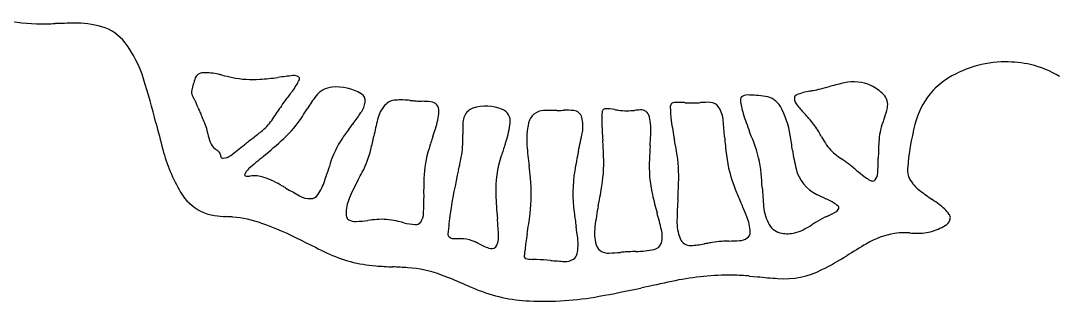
# Model space of a CAD drawing. Extents: x 28 to 914, y -268 to -42.
# Drawn here: x 422.6 to 562.1, y -261.9 to -224.1 of the extents above; entities that cross this region are included whole.
import ezdxf

# ---------------------------------------------------------------- set-up
doc = ezdxf.new("R2010")
doc.units = 0
doc.header["$MEASUREMENT"] = 0
doc.layers.add('cut', color=10, linetype='CONTINUOUS')

msp = doc.modelspace()

# ---------------------------------------------------------------- linework, layer by layer
at = {"layer": 'cut'}
for p, q in [((494.816914, -236.201551), (494.3467, -236.201431)), ((500.381185, -249.041409), (500.541565, -248.211603))]:
    msp.add_line(p, q, dxfattribs=at)
at = {"layer": 'cut', "linetype": 'Continuous'}
msp.add_line((520.771957, -258.484779), (521.816446, -258.578623), dxfattribs=at)
at = {"layer": 'cut'}
for centre, radius, start, end in [((425.570238, -196.643731), 27.90902, 260.166251, 270.949374), ((423.429259, -67.430708), 157.139779, 270.949287, 271.38886), ((453.222541, -1296.350744), 1072.14135, 91.254004, 91.388764), ((430.035441, -237.096145), 12.632998, 74.109169, 91.253932), ((431.842024, -230.750229), 6.034939, 37.086467, 74.109163), ((424.027749, -236.657216), 15.830621, 17.219444, 37.08646), ((555.269952, -244.470335), 14.796602, 90.37434, 123.475321), ((555.272866, -244.912867), 15.239143, 77.329452, 90.374429), ((555.904678, -242.102658), 12.358786, 57.631776, 77.329547), ((447.199898, -232.353337), 1.220123, 90.666578, 164.371238), ((447.290376, -240.130273), 8.997585, 77.612677, 90.666563), ((439.155059, -277.170891), 46.92107, 76.998239, 77.612677), ((472.157558, -134.242017), 99.768493, 256.99816, 257.817945), ((472.823575, -349.047303), 118.308627, 96.58466, 97.571746), ((459.389362, -232.665919), 1.154436, 57.205648, 96.58455), ((330.176289, -265.744076), 114.086114, 14.150672, 17.21948), ((442.523569, -231.870702), 3.433155, 341.709533, 345.24761), ((437.52114, -230.553423), 8.606115, 345.24744, 347.048324), ((455.759646, -234.747884), 10.108495, 164.371292, 167.048488), ((453.83704, -219.106478), 12.949036, 257.817911, 274.166861), ((451.696711, -189.727511), 42.405863, 274.166801, 277.503471), ((452.575922, -228.510771), 8.342871, 322.388956, 334.750779), ((459.854777, -231.943581), 0.295143, 334.75079, 57.20575), ((547.552205, -292.914109), 62.020376, 103.040355, 104.851552), ((534.789854, -237.811382), 5.45901, 64.774824, 103.040381), ((534.550555, -238.319349), 6.020521, 45.098251, 64.774865), ((552.031324, -239.572725), 8.925036, 123.475307, 141.165571), ((446.713935, -233.730725), 1.123409, 165.084176, 207.608182), ((450.628887, -234.773575), 5.174876, 161.06811, 165.084133), ((457.01857, -228.341736), 12.75211, 207.608112, 209.705537), ((432.671329, -228.61416), 13.809652, 341.068112, 341.709365), ((515.426804, -278.275913), 71.82172, 141.923971, 142.557432), ((412.144958, -197.362338), 59.380972, 321.923959, 322.38897), ((477.408019, -245.839791), 18.979113, 142.407671, 148.577623), ((464.814695, -236.144307), 3.0859, 95.148854, 142.407729), ((465.122462, -239.559787), 6.515218, 59.332154, 95.148925), ((467.874189, -234.919421), 1.120313, 352.020827, 59.332172), ((520.428958, -235.314758), 1.186526, 88.744722, 129.58437), ((519.969733, -256.272324), 22.149123, 82.434848, 88.744727), ((522.524203, -237.038197), 2.746108, 29.558712, 82.434763), ((527.280174, -234.563159), 0.47976, 111.972867, 183.218183), ((530.488443, -242.514741), 9.054179, 100.290992, 111.972871), ((520.157742, -185.617216), 48.773599, 280.290886, 280.84207), ((525.479907, -213.406159), 20.479592, 280.842096, 283.731025), ((513.877493, -165.923109), 69.359609, 283.731066, 284.851533), ((537.430406, -235.429606), 1.940797, 346.876341, 45.098279), ((553.44888, -240.71386), 10.74483, 141.165619, 165.881634), ((384.316077, -269.819951), 70.950308, 29.558724, 29.70563), ((440.93178, -237.711647), 5.86359, 27.82767, 29.558428), ((441.796528, -237.25519), 4.885764, 21.832988, 27.827738), ((427.749648, -242.882955), 20.018066, 20.543012, 21.83307), ((500.893622, -264.634358), 52.050728, 146.083844, 147.18529), ((473.974951, -246.534732), 19.612922, 142.557476, 146.083868), ((465.776738, -234.625422), 3.238269, 324.483492, 352.020855), ((474.937335, -238.435607), 4.406655, 138.235171, 166.847606), ((473.186738, -236.872328), 2.05965, 92.729695, 138.235127), ((473.756519, -248.822802), 14.023699, 84.643817, 92.729708), ((490.929547, -65.656261), 169.94612, 264.643813, 264.80195), ((477.192725, -216.655263), 18.323566, 264.802004, 266.964741), ((479.01306, -182.32852), 52.698542, 266.964563, 267.355091), ((474.009937, -290.635488), 55.723922, 86.089238, 87.355233), ((477.728645, -236.238102), 1.199575, 355.692762, 86.08928), ((485.277526, -241.258572), 5.628063, 66.939226, 108.516756), ((510.829046, -235.737028), 0.746571, 175.026323, 180.31264), ((510.676021, -235.723708), 0.592967, 91.687961, 175.026652), ((511.000991, -246.751375), 11.625421, 86.204865, 91.687941), ((492.475875, -525.227381), 290.716922, 86.131284, 86.194539), ((514.20206, -203.951671), 31.292564, 266.131223, 266.624653), ((512.962037, -224.976671), 10.231028, 266.624573, 272.295239), ((512.498468, -213.410637), 21.806349, 272.295216, 274.409599), ((515.134177, -247.590068), 12.474557, 88.520816, 94.409526), ((515.419615, -236.536127), 1.416931, 31.562263, 88.520785), ((520.132921, -234.745275), 0.613171, 173.395733, 186.477946), ((529.277294, -233.707028), 9.816297, 186.477611, 197.229863), ((519.939596, -234.722894), 0.418556, 129.584308, 173.395392), ((515.121003, -241.23675), 11.256997, 8.65125, 29.558729), ((528.320369, -234.504674), 1.521599, 183.218114, 220.939692), ((589.563468, -181.379942), 82.595357, 220.939686, 222.097051), ((472.465557, -226.126145), 27.734454, 200.542908, 201.139929), ((455.700006, -232.608865), 9.759211, 201.139895, 204.990497), ((546.041214, -190.500196), 109.432045, 204.99055, 205.20942), ((428.091753, -246.026721), 20.933864, 22.733275, 25.209503), ((415.801978, -209.765585), 49.197334, 325.924083, 327.185265), ((447.60189, -228.601106), 15.430872, 312.502702, 326.882233), ((424.14567, -213.299839), 43.43664, 326.882252, 328.577718), ((407.003107, -192.676997), 75.446372, 323.131298, 324.483463), ((469.027845, -235.582786), 9.925018, 341.907806, 355.692794), ((484.280558, -237.87665), 2.131879, 132.453454, 177.581666), ((484.066478, -237.642639), 1.814717, 108.51681, 132.453511), ((486.801597, -237.67865), 1.737224, 353.202177, 66.939222), ((493.082808, -238.364107), 2.135634, 92.380127, 166.604646), ((494.385665, -269.70882), 33.507411, 90.066628, 92.380153), ((494.778896, -203.52926), 32.672313, 270.06667, 270.81793), ((495.017422, -220.238071), 15.9618, 270.817994, 271.892855), ((494.644949, -208.964438), 27.241585, 271.892635, 272.380565), ((496.150758, -245.184702), 9.009967, 84.114314, 92.3808), ((496.944618, -237.483843), 1.268298, 15.267764, 84.114252), ((521.745725, -237.598712), 20.879923, 176.741951, 183.67652), ((501.482694, -236.445238), 0.584088, 160.151336, 176.741967), ((501.281339, -236.372552), 0.370015, 92.670012, 160.151399), ((501.540674, -241.933825), 5.937331, 79.706033, 92.669912), ((506.675493, -213.661541), 22.797463, 259.706158, 260.805083), ((504.106764, -229.530346), 6.722098, 260.804984, 271.378631), ((503.855932, -219.10748), 17.147983, 271.378603, 274.65524), ((512.086544, -320.18542), 84.264506, 94.108628, 94.655229), ((506.132349, -237.295124), 1.160634, 11.942212, 94.108721), ((498.037449, -239.007206), 9.434607, 356.820623, 11.942146), ((523.77895, -235.666297), 13.696668, 180.312926, 188.084982), ((513.11367, -237.952665), 4.123213, 4.932546, 31.562306), ((552.884788, -226.385757), 34.532987, 197.229934, 201.555023), ((492.861465, -268.747893), 47.728994, 40.918396, 42.097074), ((527.760362, -233.175111), 11.870172, 340.152913, 346.876362), ((805.794214, -145.829794), 376.415513, 194.150678, 194.720885), ((442.225441, -240.104816), 5.609697, 12.605998, 22.733192), ((450.257319, -233.072473), 7.599479, 310.103666, 325.923982), ((493.967528, -258.70554), 33.742187, 143.16894, 146.242331), ((2299.249637, -1611.796654), 2289.822647, 143.131369, 143.148099), ((552.996251, -256.675815), 84.568363, 166.847562, 168.408963), ((508.993396, -238.920315), 26.866745, 177.581734, 181.060237), ((476.09652, -236.402565), 12.51809, 341.556666, 353.202199), ((500.40758, -240.108494), 9.665254, 166.604601, 184.865216), ((493.937352, -238.304725), 4.385589, 348.925489, 15.26783), ((562.854579, -230.115407), 53.164594, 188.08504, 190.832584), ((276.709924, -258.354782), 241.405698, 4.420525, 4.93252), ((520.858262, -244.480545), 10.678692, 30.35174, 40.918297), ((547.557957, -240.973138), 9.396866, 160.552357, 176.789573), ((630.510578, -270.26297), 97.368632, 160.152864, 160.55233), ((579.501233, -247.266636), 37.608634, 165.881637, 175.079315), ((425.41333, -243.864681), 22.837107, 11.432521, 12.606158), ((455.485156, -237.783385), 7.843455, 191.432429, 200.004691), ((425.859621, -204.102981), 45.473997, 307.99107, 310.103621), ((418.290101, -229.046598), 52.942074, 346.424543, 348.40899), ((561.592021, -267.738115), 88.055922, 161.430638, 162.552939), ((354.430138, -198.143804), 130.483352, 341.430665, 341.907824), ((421.058534, -240.547685), 61.083175, 0.429281, 1.06022), ((360.107623, -212.110203), 140.754754, 347.859568, 348.925491), ((843.756189, -216.907681), 343.554462, 183.67653, 183.891274), ((365.685632, -231.655413), 141.990453, 356.243556, 356.820638), ((575.078091, -235.289109), 57.852699, 184.420499, 186.874956), ((51.554423, -424.421786), 504.494288, 21.383177, 21.555064), ((371.515328, -263.086578), 156.515403, 7.900715, 8.651287), ((479.725274, -268.566603), 58.344832, 29.570251, 30.351763), ((550.076675, -228.649716), 22.541987, 209.570318, 212.104522), ((450.020933, -239.772702), 2.028378, 200.004811, 232.640849), ((411.577306, -189.160035), 66.050219, 306.508593, 308.520082), ((540.277758, -350.914402), 140.657987, 127.911881, 128.501797), ((405.248822, -182.385254), 78.118091, 309.798484, 312.502719), ((477.234444, -247.527523), 13.618964, 146.22165, 162.126129), ((469.372821, -240.185714), 12.767531, 348.128122, 0.429387), ((828.280499, -355.733961), 359.332458, 161.34316, 161.601679), ((374.887969, -202.649595), 119.206579, 341.343147, 341.556517), ((571.403919, -234.065493), 80.918309, 184.865134, 186.813831), ((433.396576, -244.820368), 67.753367, 2.067898, 3.89124), ((650.98509, -250.387117), 143.923271, 176.243571, 176.963203), ((426.293203, -256.246471), 85.8744, 9.739907, 10.832644), ((506.882279, -246.134949), 15.505891, 5.263366, 21.38314), ((535.874228, -237.560453), 5.77563, 212.104551, 234.031191), ((588.990381, -243.297111), 50.894415, 176.789598, 179.260325), ((463.516112, -235.758171), 22.520878, 194.720802, 210.540205), ((453.10164, -235.737567), 7.105097, 232.639762, 234.309331), ((447.292571, -243.824516), 2.852013, 43.610995, 54.309278), ((449.015854, -242.182824), 0.471917, 0.000023, 43.610929), ((450.325535, -242.182824), 0.837764, 180.000018, 197.105581), ((449.813062, -242.340535), 0.301573, 197.105612, 275.002841), ((449.661762, -240.612082), 2.036635, 275.00267, 306.508571), ((565.603233, -374.859059), 172.400776, 129.798461, 130.653997), ((457.174066, -238.436004), 12.940528, 331.996906, 346.424604), ((492.066935, -245.887541), 15.178043, 162.552947, 177.979072), ((501.12603, -246.914806), 14.554768, 161.601652, 182.271373), ((557.496934, -254.572607), 61.150164, 167.85949, 170.345112), ((479.82849, -243.143834), 21.291196, 349.79245, 2.067892), ((490.685838, -245.193495), 20.540031, 357.81832, 9.739974), ((534.946843, -240.127715), 17.43081, 186.874989, 202.502555), ((550.803193, -238.206052), 24.490615, 187.90071, 193.865458), ((576.91412, -181.0093), 75.649128, 234.031134, 234.80302), ((490.128659, -242.020835), 47.975545, 356.916413, 359.260416), ((454.516889, -245.499328), 1.889439, 130.653988, 158.732881), ((682.611618, -313.758853), 229.411393, 162.126194, 162.491741), ((416.131495, -228.993257), 67.172585, 346.909992, 348.128089), ((404.09755, -254.056347), 87.578146, 5.734954, 6.813711), ((524.412511, -243.672203), 17.172698, 176.963245, 193.01255), ((532.044878, -242.836259), 5.169301, 193.865526, 244.365818), ((490.893448, -302.964847), 73.591321, 54.299197, 54.802941), ((524.83242, -255.735212), 15.432124, 49.9765, 54.299297), ((435.762561, -361.796056), 153.932457, 49.767001, 49.976475), ((544.403962, -244.244977), 2.381531, 175.079239, 208.956829), ((452.900192, -244.870073), 0.154599, 158.732791, 260.08507), ((453.202516, -243.140462), 1.910433, 260.085228, 278.143148), ((454.032272, -248.939315), 3.947484, 70.588169, 98.143152), ((450.449064, -259.107743), 14.728777, 59.803523, 70.588247), ((391.915823, -222.056745), 75.405473, 341.764083, 342.491737), ((390.06508, -202.748934), 88.94831, 331.249347, 331.99694), ((531.0315, -247.262474), 54.166858, 177.97906, 180.743333), ((551.469204, -260.462426), 71.775622, 166.91001, 171.672666), ((469.552595, -247.482723), 21.793835, 353.140486, 5.734927), ((515.164808, -247.370951), 18.209825, 170.34509, 187.999357), ((462.228127, -250.248608), 60.349123, 3.502141, 5.263379), ((552.331738, -224.016082), 26.543841, 229.767027, 232.537716), ((540.519609, -239.430934), 7.123643, 232.537783, 238.962394), ((536.360562, -244.511385), 1.676606, 322.640998, 356.91646), ((546.7495, -242.94714), 5.062189, 208.956758, 233.171122), ((422.84699, -306.539529), 69.607269, 59.373104, 59.803509), ((500.271571, -175.761634), 82.371096, 239.373185, 240.855292), ((456.264226, -243.258136), 7.654341, 325.931484, 341.764117), ((490.592006, -257.90137), 25.714038, 151.249375, 157.520322), ((415.039438, -242.311725), 96.241303, 356.566105, 357.818349), ((631.876179, -199.973302), 122.348269, 202.502513, 203.36653), ((611.841005, -241.092182), 89.543683, 183.502204, 185.155731), ((537.520505, -244.41487), 1.306923, 238.962344, 258.012738), ((537.341077, -245.259934), 0.44302, 258.01285, 322.64102), ((449.878707, -243.804111), 6.686865, 210.540205, 243.586421), ((461.577943, -245.152884), 2.920845, 240.855315, 271.115361), ((461.611456, -246.874198), 1.199206, 271.115374, 325.931442), ((471.913859, -250.172392), 5.499927, 157.520289, 179.999996), ((418.878542, -248.717538), 57.995538, 358.716673, 0.743287), ((553.54064, -244.835917), 67.010589, 182.271314, 185.060106), ((392.486126, -227.416642), 110.038213, 349.106768, 349.792482), ((564.36156, -234.439986), 58.174653, 193.012584, 195.507831), ((607.018527, -253.831242), 96.083085, 176.566175, 178.310454), ((604.80441, -91.207442), 173.351487, 244.365842, 244.815499), ((500.95745, -312.048698), 70.687549, 64.540085, 64.815563), ((528.560756, -254.072803), 6.475814, 50.448858, 64.540046), ((578.093456, -201.092919), 57.351953, 233.171055, 235.216001), ((506.308001, -304.440172), 68.480501, 54.284579, 55.215974), ((545.583047, -257.739797), 46.031188, 169.107479, 172.605), ((-2405.994564, -1512.469971), 3186.927507, 23.352763, 23.366514), ((481.216107, -265.871235), 42.091446, 21.420011, 23.3325), ((528.676063, -248.596005), 6.040899, 185.155692, 209.200747), ((531.990834, -249.116182), 0.837521, 296.764653, 339.018734), ((532.494579, -249.309362), 0.298005, 339.018586, 50.448742), ((542.636668, -253.912188), 6.248281, 36.57064, 54.284597), ((449.445333, -244.676612), 5.712662, 243.586449, 262.537149), ((451.580523, -228.376666), 22.151861, 262.537117, 266.501818), ((378.610116, -1422.080491), 1173.780203, 86.482875, 86.501897), ((449.0729, -275.646677), 25.183017, 86.352581, 86.482757), ((448.261612, -288.374108), 37.936279, 85.634597, 86.352626), ((450.029548, -265.215319), 14.710106, 69.880094, 85.634718), ((467.636177, -250.17239), 1.222245, 180.000083, 195.118182), ((467.138981, -250.306713), 0.707224, 195.118183, 238.165756), ((467.647193, -249.488145), 1.670725, 238.165738, 274.772165), ((463.799294, -203.396412), 47.922797, 274.772185, 276.654195), ((473.062816, -282.800503), 32.019823, 94.513748, 96.654256), ((471.235001, -259.646923), 8.794208, 77.276928, 94.51376), ((462.626207, -297.775383), 47.882452, 76.042284, 77.276882), ((474.668677, -249.967351), 2.191405, 325.064941, 358.716717), ((521.553902, -256.08367), 41.541554, 171.672678, 175.505179), ((372.045114, -260.906506), 115.195036, 4.034248, 5.060064), ((411.454248, -240.49361), 80.311061, 351.145891, 353.140421), ((954.859437, -185.580369), 462.224962, 187.999426, 188.239839), ((422.879004, -273.69739), 88.653333, 13.98974, 15.507827), ((517.053235, -251.177563), 6.078663, 178.310466, 201.912746), ((514.327355, -252.88424), 6.524371, 2.909803, 21.440482), ((537.138517, -263.31988), 14.180162, 116.100046, 121.939972), ((558.699022, -307.330054), 63.187823, 115.754978, 116.100127), ((500.297367, -186.277456), 71.216363, 295.754868, 296.764642), ((546.689028, -250.610339), 1.121601, 304.492487, 352.879028), ((547.029961, -250.652931), 0.778017, 352.879011, 36.570571), ((437.256913, -300.08082), 51.84154, 63.603945, 69.880159), ((476.580713, -241.630427), 9.970675, 256.042292, 265.124416), ((475.802035, -250.759023), 0.808928, 265.12441, 325.06492), ((436.579416, -260.633666), 61.461182, 6.722771, 8.239941), ((506.26303, -252.636509), 6.38138, 172.604987, 194.973012), ((505.618882, -253.083757), 3.384292, 344.368391, 13.989729), ((525.471602, -250.386972), 2.369914, 209.200753, 260.762519), ((525.860794, -248.222725), 4.561467, 282.653761, 297.548222), ((520.028693, -237.042382), 17.171522, 297.548274, 302.107958), ((632.03326, -415.537547), 193.554715, 121.94002, 122.108011), ((543.498956, -246.023614), 6.703501, 267.821269, 286.580072), ((543.469441, -245.924492), 6.806924, 286.580096, 304.492468), ((238.985566, -699.567696), 497.82505, 63.543812, 63.604087), ((480.705294, -252.872529), 0.566926, 175.50529, 187.039496), ((480.528258, -252.894391), 0.388545, 187.039479, 212.489414), ((480.76676, -252.742512), 0.671299, 212.48927, 266.512075), ((482.400009, -225.946394), 27.517145, 266.512081, 268.425945), ((481.17956, -270.360199), 16.913424, 86.471105, 88.42599), ((481.965352, -257.617988), 4.147007, 64.022427, 86.471036), ((483.381958, -253.054199), 3.581634, 338.913297, 4.034265), ((657.500757, -278.821841), 168.702871, 171.145806, 171.534729), ((491.182604, -254.197269), 6.479955, 348.456286, 6.722821), ((512.785784, -252.894171), 1.478894, 201.912717, 272.058237), ((517.761444, -266.187125), 12.385988, 93.503177, 99.564803), ((519.517042, -294.865508), 41.118057, 92.181433, 93.503117), ((506.629852, 43.465344), 297.458145, 272.181361, 272.464861), ((519.340185, -251.804507), 1.914853, 272.464852, 305.445301), ((519.90691, -252.600635), 0.937614, 305.445367, 2.909814), ((525.839217, -248.126612), 4.659973, 260.762534, 282.653748), ((542.089698, -263.529613), 10.920348, 99.535753, 120.736163), ((541.451085, -259.727991), 7.06546, 89.288699, 99.535748), ((541.213728, -278.84119), 26.180133, 87.499823, 89.288561), ((549.266606, -94.411491), 158.425291, 267.499847, 267.821391), ((562.154957, -50.146468), 227.56201, 243.543878, 244.391164), ((472.118054, -277.827909), 26.628337, 62.682769, 64.022329), ((488.23662, -246.621807), 8.494718, 242.682718, 253.685132), ((486.052439, -254.08394), 0.719496, 253.685031, 338.913338), ((522.847228, -258.781185), 32.566172, 171.534705, 174.719916), ((501.440197, -253.926347), 1.389045, 194.973092, 235.01466), ((501.743381, -253.49312), 1.917823, 235.014643, 273.318753), ((505.367469, -275.125156), 19.921084, 92.347289, 94.299653), ((507.124108, -317.981292), 62.813207, 91.533399, 92.347224), ((505.071381, -241.299478), 13.896077, 271.533452, 281.775926), ((507.646341, -253.651041), 1.278965, 281.775895, 344.36847), ((512.411169, -242.470604), 11.909191, 272.058275, 280.845431), ((725.582153, -1355.173484), 1121.029275, 100.82328, 100.845282), ((520.66469, -283.416643), 29.858398, 99.564759, 100.790189), ((632.142008, -414.976973), 187.118309, 120.736193, 121.689131), ((471.758964, -238.742783), 18.420896, 244.391212, 265.775435), ((490.781037, -255.840151), 0.365389, 174.767815, 190.08397), ((490.68918, -255.856486), 0.272091, 190.084042, 255.743092), ((491.58155, -252.344514), 3.895663, 255.743198, 268.637855), ((488.761259, -370.954367), 114.747716, 88.543462, 88.637885), ((491.293693, -271.357894), 15.119052, 87.032052, 88.543493), ((489.056876, -314.50326), 58.322361, 85.200133, 87.032184), ((499.948109, -184.799034), 71.838329, 265.200159, 266.738642), ((495.974059, -254.540011), 1.984217, 266.738667, 302.001965), ((496.429581, -255.268949), 1.124652, 302.002107, 348.45631), ((498.436838, -196.470764), 59.035967, 273.318684, 274.798728), ((508.17857, -312.514191), 57.415647, 94.299686, 94.798616), ((510.185884, -217.429516), 45.041752, 296.828299, 301.689231), ((476.483253, -174.785935), 82.551991, 265.775419, 267.378529), ((468.035785, -359.287534), 102.142893, 86.250948, 87.37852), ((473.676813, -273.20026), 15.870997, 69.395651, 86.250949), ((525.397334, -247.506157), 11.337264, 265.771173, 296.828319), ((454.867322, -323.230432), 69.320179, 66.764934, 69.395611), ((754.981739, -1413.058657), 1179.515976, 101.973482, 102.179747), ((518.303581, -297.036053), 38.672866, 90.511699, 101.973437), ((518.1957, -284.960074), 26.596405, 85.652309, 90.511638), ((514.211735, -337.360675), 79.148237, 85.24557, 85.652252), ((533.620774, -136.291391), 122.855644, 264.486349, 265.771137), ((528.697352, -151.26276), 117.826164, 246.764944, 247.659441), ((492.063979, -240.404296), 21.450766, 247.659507, 267.431439), ((471.019653, -97.431138), 166.407585, 280.204958, 282.17978), ((493.000245, -219.533666), 42.342385, 267.431424, 280.204995)]:
    msp.add_arc(centre, radius, start, end, dxfattribs=at)

doc.saveas('drawing.dxf')
